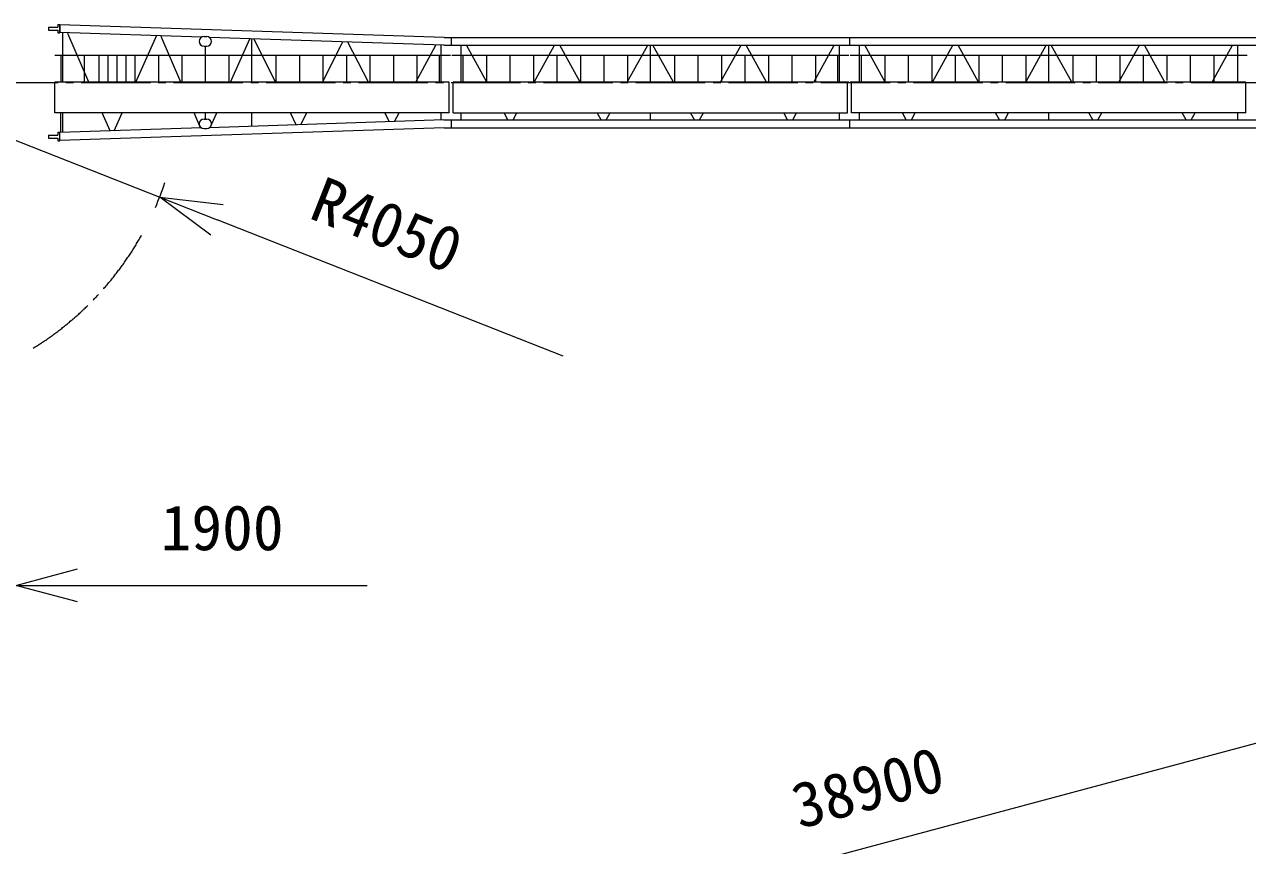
# Model space of a CAD drawing. Units: millimetres, scale not verified. Extents: x -35305 to 35349, y -48327 to 51747.
# Drawn here: x -17548 to -1675, y 28435 to 39092 of the extents above; entities that cross this region are included whole.
import ezdxf
from ezdxf.enums import TextEntityAlignment as Align

# ---------------------------------------------------------------- set-up
doc = ezdxf.new("R2010")
doc.units = ezdxf.units.MM
doc.header["$LTSCALE"] = 100
doc.linetypes.add('CHAIN2', pattern=[12, 9, -1, 1, -1])
for name, color, linetype, lineweight in [('0-1_10 常用実線', 3, 'Continuous', 18), ('0-3_12 常用一点鎖線', 3, 'CHAIN2', 18), ('0-4_05 寸法', 7, 'Continuous', 18)]:
    doc.layers.add(name, color=color, linetype=linetype, lineweight=lineweight)
doc.styles.add('ＭＳ ゴシック', font='')
doc.styles.get('ＭＳ ゴシック').set_extended_font_data('MS Gothic')

msp = doc.modelspace()

# ---------------------------------------------------------------- linework, layer by layer
at = {"layer": '0-1_10 常用実線'}
for p, q in [((-17235.2, 39057.3), (-17115.2, 39057.3)), ((-17235.2, 39057.3), (-17235.2, 39017.3)), ((-17115.2, 39092.3), (-17115.2, 39057.3)), ((-17095.2, 39092.3), (-17087.3, 39088.1)), ((-17087.3, 39088.1), (-17087.3, 38986.5)), ((-12102.3, 38923.1), (-17087.3, 39088.1)), ((-17235.2, 39017.3), (-17115.2, 39017.3)), ((-17115.2, 39017.3), (-17115.2, 38982.3)), ((-17115.2, 38982.3), (-17095.2, 38982.3)), ((-17095.2, 38982.3), (-17087.3, 38986.5)), ((-15250.3, 38925.6), (-17087.3, 38986.4)), ((-17050.2, 38343.8), (-17050.2, 38984.4)), ((-16711.3, 38343.8), (-16983.9, 38973.9)), ((-16100.5, 38343.8), (-15829, 38952.8)), ((-15519, 38343.8), (-15774, 38933.9)), ((-15217.7, 38934.8), (-15182.7, 38934.8)), ((-12104, 38821.5), (-15145.1, 38922.2)), ((-14873.2, 38343.8), (-14622.6, 38904.9)), ((-14595.2, 38343.8), (-14595.2, 38903.9)), ((-14291.1, 38343.8), (-14564.9, 38902.9)), ((-12102.3, 38923.1), (15616.8, 38923.1)), ((-12010.2, 38923.1), (-12010.2, 38821.5)), ((-6840.2, 38923.1), (-6840.2, 38821.5)), ((-15217.7, 38809.8), (-15182.7, 38809.8)), ((-15200.2, 38343.8), (-15200.2, 38812.3)), ((-13679.5, 38343.8), (-13415.6, 38864.9)), ((-13081, 38343.8), (-13353.1, 38862.8)), ((-12468.9, 38343.8), (-12207.4, 38824.9)), ((-12140.2, 38343.8), (-12140.2, 38821.9)), ((-12104, 38821.5), (14813, 38821.5)), ((-11880.2, 38343.8), (-11880.2, 38821.5)), ((-11546.4, 38343.8), (-11812, 38821.5)), ((-10934.1, 38343.8), (-10668.5, 38821.5)), ((-10336.4, 38343.8), (-10602, 38821.5)), ((-9724.1, 38343.8), (-9458.5, 38821.5)), ((-9425.2, 38343.8), (-9425.2, 38821.5)), ((-9126.4, 38343.8), (-9392, 38821.5)), ((-8514.1, 38343.8), (-8248.5, 38821.5)), ((-7916.4, 38343.8), (-8182, 38821.5)), ((-7304.1, 38343.8), (-7038.5, 38821.5)), ((-6970.2, 38343.8), (-6970.2, 38821.5)), ((-6710.2, 38343.8), (-6710.2, 38821.5)), ((-6376.4, 38343.8), (-6642, 38821.5)), ((-5764.1, 38343.8), (-5498.5, 38821.5)), ((-5166.4, 38343.8), (-5432, 38821.5)), ((-4554.1, 38343.8), (-4288.5, 38821.5)), ((-4255.2, 38343.8), (-4255.2, 38821.5)), ((-3956.4, 38343.8), (-4222, 38821.5)), ((-3344.1, 38343.8), (-3078.5, 38821.5)), ((-2746.4, 38343.8), (-3012, 38821.5)), ((-2134.1, 38343.8), (-1868.5, 38821.5)), ((-1800.2, 38343.8), (-1800.2, 38821.5)), ((-12020.2, 38687.8), (-17155.2, 38687.8)), ((-17069.4, 38343.8), (-17069.4, 38687.8)), ((-16769.4, 38343.8), (-16769.4, 38687.8)), ((-16579.7, 38343.8), (-16579.7, 38687.8)), ((-16463, 38343.8), (-16463, 38687.8)), ((-16346.4, 38343.8), (-16346.4, 38687.8)), ((-16229.8, 38343.8), (-16229.8, 38687.8)), ((-16109.4, 38343.8), (-16109.4, 38687.8)), ((-15804.4, 38343.8), (-15804.4, 38687.8)), ((-15499.4, 38343.8), (-15499.4, 38687.8)), ((-14889.4, 38343.8), (-14889.4, 38687.8)), ((-14279.4, 38343.8), (-14279.4, 38687.8)), ((-13974.4, 38343.8), (-13974.4, 38687.8)), ((-13669.4, 38343.8), (-13669.4, 38687.8)), ((-13364.4, 38343.8), (-13364.4, 38687.8)), ((-13059.4, 38343.8), (-13059.4, 38687.8)), ((-12754.4, 38343.8), (-12754.4, 38687.8)), ((-12449.4, 38343.8), (-12449.4, 38687.8)), ((-12166.1, 38687.8), (-12166.1, 38346.5)), ((-6850.2, 38687.8), (-12000.2, 38687.8)), ((-11855.9, 38343.8), (-11855.9, 38687.8)), ((-11549.4, 38343.8), (-11549.4, 38687.8)), ((-11244.4, 38350.3), (-11244.4, 38687.8)), ((-10939.4, 38343.8), (-10939.4, 38687.8)), ((-10634.4, 38350.3), (-10634.4, 38687.8)), ((-10329.4, 38343.8), (-10329.4, 38687.8)), ((-10024.4, 38350.3), (-10024.4, 38687.8)), ((-9719.4, 38343.8), (-9719.4, 38687.8)), ((-9557.3, 38687.8), (-9554.8, 38692.3)), ((-9508.4, 38687.8), (-9505.9, 38692.3)), ((-9342.1, 38687.8), (-9344.6, 38692.3)), ((-9293.2, 38687.8), (-9295.7, 38692.3)), ((-9109.4, 38343.8), (-9109.4, 38687.8)), ((-8804.4, 38350.3), (-8804.4, 38687.8)), ((-8499.4, 38343.8), (-8499.4, 38687.8)), ((-8347.3, 38687.8), (-8344.8, 38692.3)), ((-8298.4, 38687.8), (-8295.9, 38692.3)), ((-8194.4, 38350.3), (-8194.4, 38687.8)), ((-8132.1, 38687.8), (-8134.6, 38692.3)), ((-8083.2, 38687.8), (-8085.7, 38692.3)), ((-7889.4, 38343.8), (-7889.4, 38687.8)), ((-7584.4, 38350.3), (-7584.4, 38687.8)), ((-7279.4, 38343.8), (-7279.4, 38687.8)), ((-6996.1, 38687.8), (-6996.1, 38350.3)), ((-1680.2, 38687.8), (-6830.2, 38687.8)), ((-6685.9, 38343.8), (-6685.9, 38687.8)), ((-6379.4, 38343.8), (-6379.4, 38687.8)), ((-6074.4, 38350.3), (-6074.4, 38687.8)), ((-5769.4, 38343.8), (-5769.4, 38687.8)), ((-5464.4, 38350.3), (-5464.4, 38687.8)), ((-5159.4, 38343.8), (-5159.4, 38687.8)), ((-4854.4, 38350.3), (-4854.4, 38687.8)), ((-4549.4, 38343.8), (-4549.4, 38687.8)), ((-3939.4, 38343.8), (-3939.4, 38687.8)), ((-3634.4, 38350.3), (-3634.4, 38687.8)), ((-3329.4, 38343.8), (-3329.4, 38687.8)), ((-3024.4, 38350.3), (-3024.4, 38687.8)), ((-2719.4, 38363.9), (-2719.4, 38687.8)), ((-2414.4, 38350.3), (-2414.4, 38687.8)), ((-2109.4, 38343.8), (-2109.4, 38687.8)), ((-12035.2, 38343.8), (-17155.2, 38343.8)), ((-17155.2, 37943.8), (-17155.2, 38343.8)), ((-16640.2, 38343.8), (-16640.2, 38339.3)), ((-12035.2, 37943.8), (-12035.2, 38343.8)), ((-11985.2, 37943.8), (-11985.2, 38343.8)), ((-6850.2, 38343.8), (-6865.2, 38343.8)), ((-6815.2, 38339.3), (-6830.2, 38339.3)), ((-6815.2, 37943.8), (-6815.2, 38343.8)), ((-12035.2, 37943.8), (-17155.2, 37943.8)), ((-17074.5, 37688.5), (-17074.5, 37943.8)), ((-17050.2, 37689.3), (-17050.2, 37943.8)), ((-16436.9, 37709.6), (-16538.2, 37943.8)), ((-16382.3, 37711.4), (-16278.7, 37943.8)), ((-15261.9, 37748.5), (-15346.2, 37943.8)), ((-15200.2, 37864.8), (-15200.2, 37943.8)), ((-15137.2, 37752.7), (-15051.8, 37943.8)), ((-14595.2, 37770.6), (-14595.2, 37943.8)), ((-14019.7, 37789.7), (-14095.2, 37943.8)), ((-13959.1, 37791.7), (-13882, 37943.8)), ((-12811.4, 37829.7), (-12871.3, 37943.8)), ((-12747.1, 37831.8), (-12686.2, 37943.8)), ((-12140.2, 37851.9), (-12140.2, 37943.8)), ((-11985.2, 37943.8), (-6865.2, 37943.8)), ((-11880.2, 37853.1), (-11880.2, 37943.8)), ((-11273.5, 37853.1), (-11323.9, 37943.8)), ((-11207, 37853.1), (-11156.6, 37943.8)), ((-10063.5, 37853.1), (-10113.9, 37943.8)), ((-9997, 37853.1), (-9946.6, 37943.8)), ((-9425.2, 37853.1), (-9425.2, 37943.8)), ((-8853.5, 37853.1), (-8903.9, 37943.8)), ((-8787, 37853.1), (-8736.6, 37943.8)), ((-7643.5, 37853.1), (-7693.9, 37943.8)), ((-7577, 37853.1), (-7526.6, 37943.8)), ((-6970.2, 37853.1), (-6970.2, 37943.8)), ((-1695.2, 37943.8), (-6815.2, 37943.8)), ((-6710.2, 37853.1), (-6710.2, 37943.8)), ((-6103.5, 37853.1), (-6153.9, 37943.8)), ((-6037, 37853.1), (-5986.6, 37943.8)), ((-4893.5, 37853.1), (-4943.9, 37943.8)), ((-4827, 37853.1), (-4776.6, 37943.8)), ((-4255.2, 37853.1), (-4255.2, 37943.8)), ((-3683.5, 37853.1), (-3733.9, 37943.8)), ((-3617, 37853.1), (-3566.6, 37943.8)), ((-2473.5, 37853.1), (-2523.9, 37943.8)), ((-2407, 37853.1), (-2356.6, 37943.8)), ((-2355.2, 37939.8), (-2355.2, 37943.8)), ((-2225.2, 37943.8), (-2225.2, 37939.8)), ((-1800.2, 37853.1), (-1800.2, 37943.8)), ((-15217.7, 37864.8), (-15182.7, 37864.8)), ((-12104, 37853.1), (-15145.1, 37752.4)), ((-12104, 37853.1), (14813, 37853.1)), ((-12010.2, 37853.1), (-12010.2, 37751.5)), ((-6840.2, 37853.1), (-6840.2, 37747.3)), ((-17235.2, 37657.3), (-17115.2, 37657.3)), ((-17235.2, 37657.3), (-17235.2, 37617.3)), ((-17115.2, 37692.3), (-17095.2, 37692.3)), ((-17115.2, 37692.3), (-17115.2, 37657.3)), ((-17095.2, 37692.3), (-17095.2, 37582.3)), ((-17095.2, 37692.3), (-17087.3, 37688.1)), ((-12102.3, 37751.5), (-17087.3, 37586.4)), ((-15250.3, 37748.9), (-17087.3, 37688.1)), ((-17087.3, 37586.5), (-17087.3, 37688.1)), ((-15217.7, 37739.8), (-15182.7, 37739.8)), ((-12102.3, 37751.5), (15616.8, 37751.5)), ((-17235.2, 37617.3), (-17115.2, 37617.3)), ((-17115.2, 37617.3), (-17115.2, 37582.3)), ((-17115.2, 37582.3), (-17095.2, 37582.3)), ((-17095.2, 37582.3), (-17087.3, 37586.5))]:
    msp.add_line(p, q, dxfattribs=at)
for points in [[(-17115.2, 39092.3), (-17095.2, 39092.3), (-17095.2, 38982.3)], [(-6865.2, 37943.8), (-6865.2, 38343.8), (-11985.2, 38343.8)], [(-6850.2, 38343.8), (-6850.2, 38339.3), (-6865.2, 38339.3)], [(-6815.2, 38343.8), (-6830.2, 38343.8), (-6830.2, 38339.3)], [(-1695.2, 37943.8), (-1695.2, 38343.8), (-6815.2, 38343.8)]]:
    msp.add_lwpolyline(points, dxfattribs=at)
for centre, start, end in [((-15217.7, 38872.3), 90, 270), ((-15182.7, 38872.3), 270, 90), ((-15217.7, 37802.3), 90, 270), ((-15182.7, 37802.3), 270, 90)]:
    msp.add_arc(centre, 62.5, start, end, dxfattribs=at)
at = {"layer": '0-3_12 常用一点鎖線'}
msp.add_line((-27611.8, 38337.3), (17270.7, 38337.3), dxfattribs=at)
msp.add_arc((-19560.8, 38337.3), 4050, 301.66454, 330.75955, dxfattribs=at)
at = {"layer": '0-4_05 寸法'}
for p, q in [((-19560.8, 38337.3), (-15793.1, 36851.5)), ((-15793.1, 36851.5), (-15048.9, 36558)), ((-10558.8, 34787.3), (-15048.9, 36558)), ((-23713.4, 23830), (12315.6, 33484)), ((-17660.8, 31811.9), (-16860.8, 31811.9)), ((-16860.8, 31811.9), (-13100.8, 31811.9))]:
    msp.add_line(p, q, dxfattribs=at)
for points in [[(-15127.6, 36358.6), (-15793.1, 36851.5), (-14970.3, 36757.4)], [(-16860.8, 31597.5), (-17660.8, 31811.9), (-16860.8, 32026.3)]]:
    msp.add_lwpolyline(points, dxfattribs=at)
msp.add_arc((-19560.8, 38337.3), 4050, 336.41839, 341.30721, dxfattribs=at)

# ---------------------------------------------------------------- texts
at = {"layer": '0-4_05 寸法', "style": 'ＭＳ ゴシック'}
for s, rotation, p in [('R4050', 338.478, (-13941.5, 36422.3)), ('38900', 15, (-7445.7, 28478.8))]:
    msp.add_text(s, height=586.5, rotation=rotation, dxfattribs=at).set_placement(p, align=Align.BOTTOM_LEFT)
msp.add_text('1900', height=586.5, dxfattribs=at).set_placement((-15780.8, 32091.9), align=Align.BOTTOM_LEFT)

doc.saveas('drawing.dxf')
